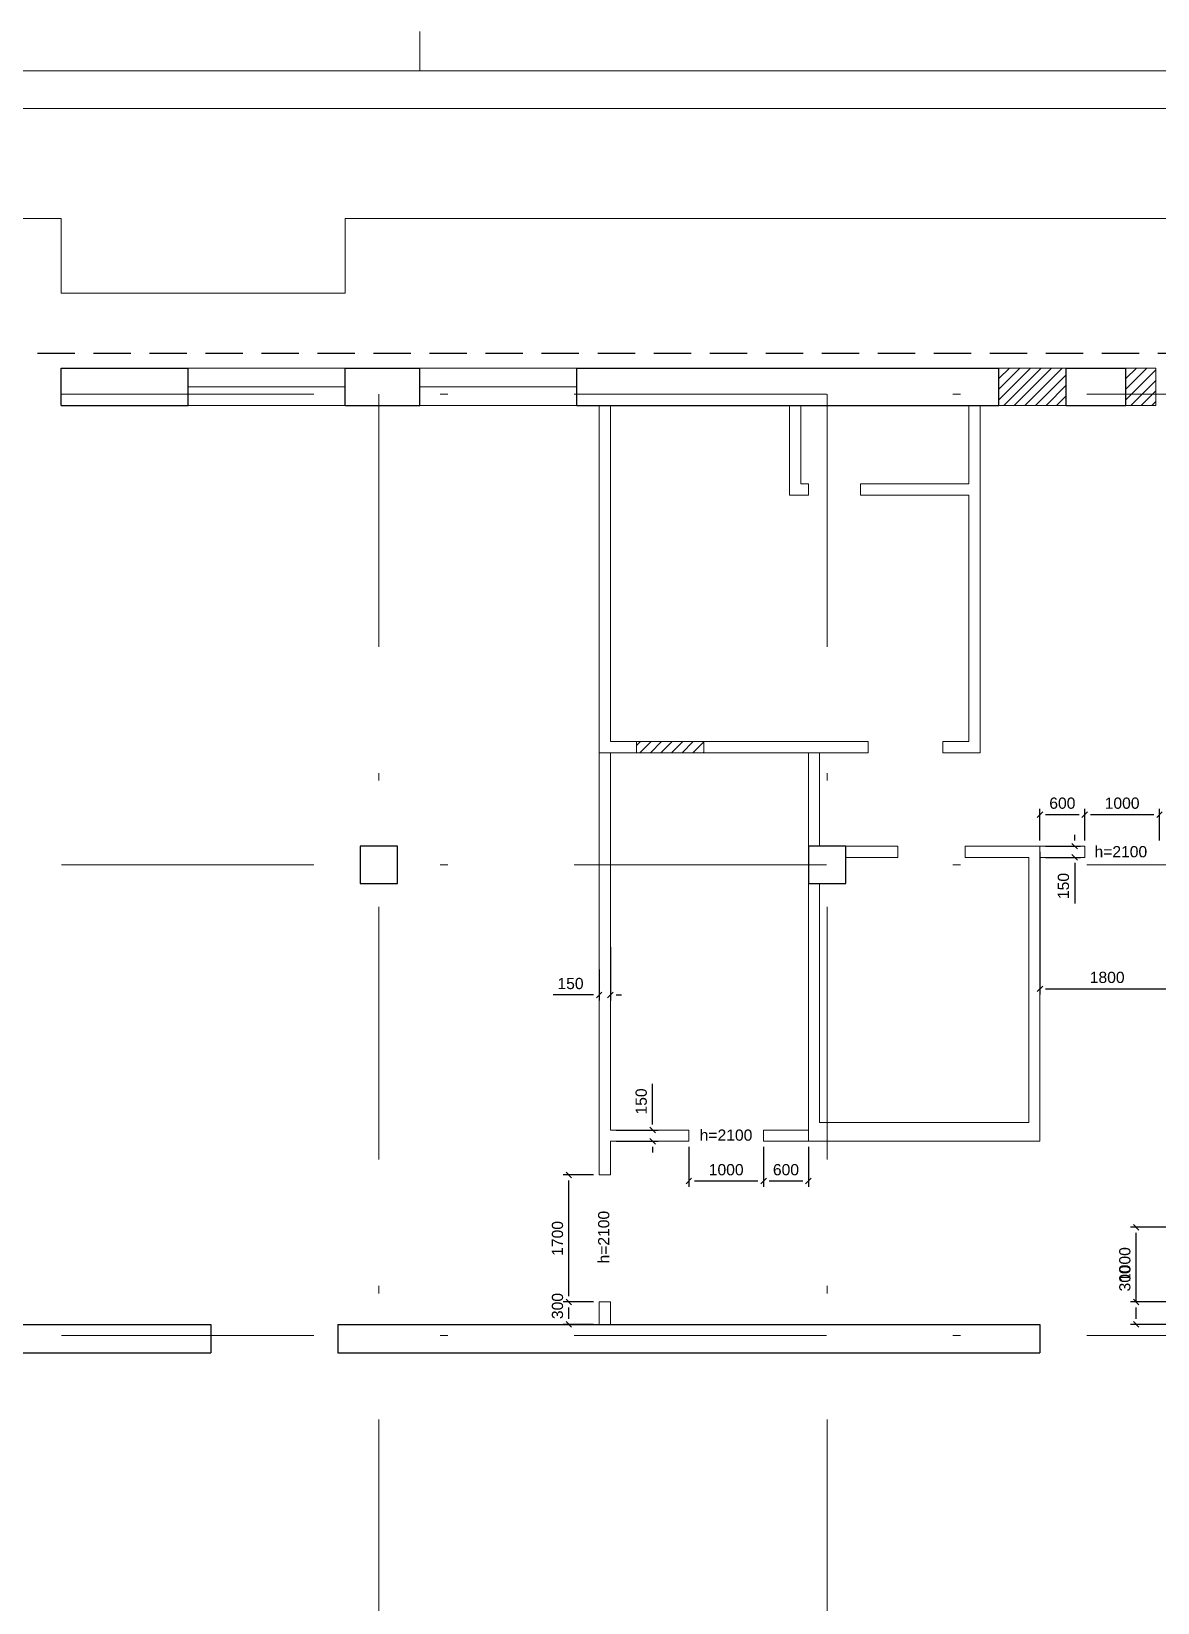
# Model space of a CAD drawing. Header units: metres. Extents: x -136 to 149, y -320 to -175.
# Drawn here: x 37.2 to 52.27, y -299.11 to -278.08 of the extents above; entities that cross this region are included whole.
import ezdxf
from ezdxf.enums import TextEntityAlignment as Align

# ---------------------------------------------------------------- set-up
doc = ezdxf.new("R2010")
doc.units = ezdxf.units.M
doc.header["$MEASUREMENT"] = 0
doc.linetypes.add('( Dashed )', pattern=[0.75, 0.5, -0.25])
doc.linetypes.add('DGN Style 4', pattern=[6.767072, 3.381423, -1.690711, 0.004227, -1.690711])
doc.layers.get('Defpoints').update_dxf_attribs({"lineweight": 0})
doc.styles.get("Standard").update_dxf_attribs({"font": 'cs_gost2304.shx'})
doc.styles.add('Style-Arial', font='arial.ttf')
doc.dimstyles.get("Standard").update_dxf_attribs({"dimtxt": 0.18, "dimasz": 0.18, "dimexe": 0.18, "dimexo": 0.0625, "dimgap": 0.09, "dimtad": 0, "dimtih": 1, "dimtoh": 1, "dimdec": 4, "dimzin": 0, "dimdsep": 46, "dimtxsty": 'Standard', "dimcen": 0.09, "dimadec": 0, "dimazin": 0, "dimtfac": 1, "dimtdec": 4, "dimtofl": 0, "dimtmove": 0, "dimatfit": 3, "dimfxl": 1, "dimtolj": 1, "dimtzin": 0, "dimarcsym": 0})

# ---------------------------------------------------------------- blocks, each defined once
blk = doc.blocks.new('*U414')
at = {"color": 7, "linetype": 'Continuous', "lineweight": 0}
blk.add_line((0.06, 102.5), (0.06, 105.15), dxfattribs=at)
at = {"color": 7, "linetype": 'Continuous', "lineweight": 13}
blk.add_line((-134.94, 100), (142.56, 100), dxfattribs=at)
at = {"color": 7, "linetype": 'Continuous', "lineweight": 0, "flags": 128}
blk.add_lwpolyline([(145.06, -102.5), (145.06, 102.5), (-144.94, 102.5), (-144.94, -102.5), (145.06, -102.5)], close=True, dxfattribs=at)
blk = doc.blocks.new('формат А2(верт)')
at = {"color": 7, "linetype": 'Continuous', "lineweight": 13}
blk.add_blockref('*U414', (144.94, -102.5), dxfattribs=at)
blk = doc.blocks.new('*U426')
at = {"color": 30, "linetype": '( Dashed )', "lineweight": 30}
blk.add_line((-13.945, 12.74), (14.475, 12.74), dxfattribs=at)
blk = doc.blocks.new('_Oblique-1')
at = {"color": 0, "linetype": 'ByBlock', "lineweight": -2}
blk.add_line((0.5, 0.5), (-0.5, -0.5), dxfattribs=at)
blk = doc.blocks.new('*D445')
at = {"color": 0, "linetype": 'Continuous', "lineweight": -2, "transparency": 16777216}
for p, q in [((44.721, -295.085), (44.315, -295.085)), ((44.39, -295.31), (44.39, -295.16)), ((44.721, -295.385), (44.315, -295.385))]:
    blk.add_line(p, q, dxfattribs=at)
at = {"layer": 'Defpoints', "color": 0, "linetype": 'Continuous', "lineweight": 30, "transparency": 16777216}
for p in [(44.39, -295.085), (44.796, -295.085), (44.796, -295.385)]:
    blk.add_point(p, dxfattribs=at)
at = {"color": 0, "linetype": 'Continuous', "lineweight": -2, "transparency": 16777216, "xscale": 0.075, "yscale": 0.075, "zscale": 0.075}
for p, rotation in [((44.39, -295.085), 90), ((44.39, -295.385), 270)]:
    blk.add_blockref('_Oblique-1', p, dxfattribs=dict(at, rotation=rotation))
at = {"color": 0, "linetype": 'Continuous', "lineweight": 0, "transparency": 16777216, "insert": (44.238, -295.14), "char_height": 0.15, "attachment_point": 5, "rotation": 90, "style": 'Style-Arial'}
blk.add_mtext('\\A1;300', dxfattribs=at)
blk = doc.blocks.new('*D444')
at = {"color": 0, "linetype": 'Continuous', "lineweight": -2, "transparency": 16777216}
for p, q in [((44.721, -293.385), (44.315, -293.385)), ((44.39, -295.01), (44.39, -293.46)), ((44.721, -295.085), (44.315, -295.085))]:
    blk.add_line(p, q, dxfattribs=at)
at = {"layer": 'Defpoints', "color": 0, "linetype": 'Continuous', "lineweight": 30, "transparency": 16777216}
for p in [(44.39, -293.385), (44.796, -293.385), (44.796, -295.085)]:
    blk.add_point(p, dxfattribs=at)
at = {"color": 0, "linetype": 'Continuous', "lineweight": -2, "transparency": 16777216, "xscale": 0.075, "yscale": 0.075, "zscale": 0.075}
for p, rotation in [((44.39, -293.385), 90), ((44.39, -295.085), 270)]:
    blk.add_blockref('_Oblique-1', p, dxfattribs=dict(at, rotation=rotation))
at = {"color": 0, "linetype": 'Continuous', "lineweight": 0, "transparency": 16777216, "insert": (44.238, -294.235), "char_height": 0.15, "attachment_point": 5, "rotation": 90, "style": 'Style-Arial'}
blk.add_mtext('\\A1;1700', dxfattribs=at)
blk = doc.blocks.new('*D447')
at = {"color": 0, "linetype": 'Continuous', "lineweight": -2, "transparency": 16777216}
for p, q in [((46.996, -293.01), (46.996, -293.543)), ((47.596, -293.01), (47.596, -293.543)), ((47.521, -293.468), (47.071, -293.468))]:
    blk.add_line(p, q, dxfattribs=at)
at = {"layer": 'Defpoints', "color": 0, "linetype": 'Continuous', "lineweight": 30, "transparency": 16777216}
for p in [(46.996, -292.935), (47.596, -292.935), (46.996, -293.468)]:
    blk.add_point(p, dxfattribs=at)
at = {"color": 0, "linetype": 'Continuous', "lineweight": -2, "transparency": 16777216, "xscale": 0.075, "yscale": 0.075, "zscale": 0.075, "rotation": 180}
blk.add_blockref('_Oblique-1', (46.996, -293.468), dxfattribs=at)
at = {"color": 0, "linetype": 'Continuous', "lineweight": -2, "transparency": 16777216, "xscale": 0.075, "yscale": 0.075, "zscale": 0.075}
blk.add_blockref('_Oblique-1', (47.596, -293.468), dxfattribs=at)
at = {"color": 0, "linetype": 'Continuous', "lineweight": 0, "transparency": 16777216, "insert": (47.296, -293.316), "char_height": 0.15, "attachment_point": 5, "style": 'Style-Arial'}
blk.add_mtext('\\A1;600', dxfattribs=at)
blk = doc.blocks.new('*D446')
at = {"color": 0, "linetype": 'Continuous', "lineweight": -2, "transparency": 16777216}
for p, q in [((45.996, -293.01), (45.996, -293.543)), ((46.996, -293.01), (46.996, -293.543)), ((46.921, -293.468), (46.071, -293.468))]:
    blk.add_line(p, q, dxfattribs=at)
at = {"layer": 'Defpoints', "color": 0, "linetype": 'Continuous', "lineweight": 30, "transparency": 16777216}
for p in [(45.996, -292.935), (46.996, -292.935), (45.996, -293.468)]:
    blk.add_point(p, dxfattribs=at)
at = {"color": 0, "linetype": 'Continuous', "lineweight": -2, "transparency": 16777216, "xscale": 0.075, "yscale": 0.075, "zscale": 0.075, "rotation": 180}
blk.add_blockref('_Oblique-1', (45.996, -293.468), dxfattribs=at)
at = {"color": 0, "linetype": 'Continuous', "lineweight": -2, "transparency": 16777216, "xscale": 0.075, "yscale": 0.075, "zscale": 0.075}
blk.add_blockref('_Oblique-1', (46.996, -293.468), dxfattribs=at)
at = {"color": 0, "linetype": 'Continuous', "lineweight": 0, "transparency": 16777216, "insert": (46.496, -293.316), "char_height": 0.15, "attachment_point": 5, "style": 'Style-Arial'}
blk.add_mtext('\\A1;1000', dxfattribs=at)
blk = doc.blocks.new('*D449')
at = {"color": 0, "linetype": 'Continuous', "lineweight": -2, "transparency": 16777216}
for p, q in [((51.984, -295.085), (51.984, -294.529)), ((52.421, -295.085), (51.909, -295.085)), ((51.984, -295.31), (51.984, -295.16)), ((52.421, -295.385), (51.909, -295.385))]:
    blk.add_line(p, q, dxfattribs=at)
at = {"layer": 'Defpoints', "color": 0, "linetype": 'Continuous', "lineweight": 30, "transparency": 16777216}
for p in [(51.984, -295.085), (52.496, -295.085), (52.496, -295.385)]:
    blk.add_point(p, dxfattribs=at)
at = {"color": 0, "linetype": 'Continuous', "lineweight": -2, "transparency": 16777216, "xscale": 0.075, "yscale": 0.075, "zscale": 0.075}
for p, rotation in [((51.984, -295.085), 90), ((51.984, -295.385), 270)]:
    blk.add_blockref('_Oblique-1', p, dxfattribs=dict(at, rotation=rotation))
at = {"color": 0, "linetype": 'Continuous', "lineweight": 0, "transparency": 16777216, "insert": (51.833, -294.77), "char_height": 0.15, "attachment_point": 5, "rotation": 90, "style": 'Style-Arial'}
blk.add_mtext('\\A1;300', dxfattribs=at)
blk = doc.blocks.new('*D448')
at = {"color": 0, "linetype": 'Continuous', "lineweight": -2, "transparency": 16777216}
for p, q in [((52.421, -294.085), (51.909, -294.085)), ((51.984, -295.01), (51.984, -294.16)), ((52.421, -295.085), (51.909, -295.085))]:
    blk.add_line(p, q, dxfattribs=at)
at = {"layer": 'Defpoints', "color": 0, "linetype": 'Continuous', "lineweight": 30, "transparency": 16777216}
for p in [(51.984, -294.085), (52.496, -294.085), (52.496, -295.085)]:
    blk.add_point(p, dxfattribs=at)
at = {"color": 0, "linetype": 'Continuous', "lineweight": -2, "transparency": 16777216, "xscale": 0.075, "yscale": 0.075, "zscale": 0.075}
for p, rotation in [((51.984, -294.085), 90), ((51.984, -295.085), 270)]:
    blk.add_blockref('_Oblique-1', p, dxfattribs=dict(at, rotation=rotation))
at = {"color": 0, "linetype": 'Continuous', "lineweight": 0, "transparency": 16777216, "insert": (51.833, -294.585), "char_height": 0.15, "attachment_point": 5, "rotation": 90, "style": 'Style-Arial'}
blk.add_mtext('\\A1;1000', dxfattribs=at)
blk = doc.blocks.new('*D452')
at = {"color": 0, "linetype": 'Continuous', "lineweight": -2, "transparency": 16777216}
for p, q in [((50.696, -289.06), (50.696, -290.969)), ((52.496, -289.21), (52.496, -290.969)), ((50.771, -290.894), (52.421, -290.894))]:
    blk.add_line(p, q, dxfattribs=at)
at = {"layer": 'Defpoints', "color": 0, "linetype": 'Continuous', "lineweight": 30, "transparency": 16777216}
for p in [(50.696, -288.985), (52.496, -289.135), (52.496, -290.894)]:
    blk.add_point(p, dxfattribs=at)
at = {"color": 0, "linetype": 'Continuous', "lineweight": -2, "transparency": 16777216, "xscale": 0.075, "yscale": 0.075, "zscale": 0.075, "rotation": 180}
blk.add_blockref('_Oblique-1', (50.696, -290.894), dxfattribs=at)
at = {"color": 0, "linetype": 'Continuous', "lineweight": -2, "transparency": 16777216, "xscale": 0.075, "yscale": 0.075, "zscale": 0.075}
blk.add_blockref('_Oblique-1', (52.496, -290.894), dxfattribs=at)
at = {"color": 0, "linetype": 'Continuous', "lineweight": 0, "transparency": 16777216, "insert": (51.596, -290.742), "char_height": 0.15, "attachment_point": 5, "style": 'Style-Arial'}
blk.add_mtext('\\A1;1800', dxfattribs=at)
blk = doc.blocks.new('*D456')
at = {"color": 0, "linetype": 'Continuous', "lineweight": -2, "transparency": 16777216}
for p, q in [((50.696, -288.91), (50.696, -288.487)), ((51.296, -288.91), (51.296, -288.487)), ((50.771, -288.562), (51.221, -288.562))]:
    blk.add_line(p, q, dxfattribs=at)
at = {"layer": 'Defpoints', "color": 0, "linetype": 'Continuous', "lineweight": 30, "transparency": 16777216}
for p in [(51.296, -288.562), (50.696, -288.985), (51.296, -288.985)]:
    blk.add_point(p, dxfattribs=at)
at = {"color": 0, "linetype": 'Continuous', "lineweight": -2, "transparency": 16777216, "xscale": 0.075, "yscale": 0.075, "zscale": 0.075, "rotation": 180}
blk.add_blockref('_Oblique-1', (50.696, -288.562), dxfattribs=at)
at = {"color": 0, "linetype": 'Continuous', "lineweight": -2, "transparency": 16777216, "xscale": 0.075, "yscale": 0.075, "zscale": 0.075}
blk.add_blockref('_Oblique-1', (51.296, -288.562), dxfattribs=at)
at = {"color": 0, "linetype": 'Continuous', "lineweight": 0, "transparency": 16777216, "insert": (50.996, -288.41), "char_height": 0.15, "attachment_point": 5, "style": 'Style-Arial'}
blk.add_mtext('\\A1;600', dxfattribs=at)
blk = doc.blocks.new('*D455')
at = {"color": 0, "linetype": 'Continuous', "lineweight": -2, "transparency": 16777216}
for p, q in [((51.296, -288.91), (51.296, -288.487)), ((52.296, -288.91), (52.296, -288.487)), ((51.371, -288.562), (52.221, -288.562))]:
    blk.add_line(p, q, dxfattribs=at)
at = {"layer": 'Defpoints', "color": 0, "linetype": 'Continuous', "lineweight": 30, "transparency": 16777216}
for p in [(52.296, -288.562), (51.296, -288.985), (52.296, -288.985)]:
    blk.add_point(p, dxfattribs=at)
at = {"color": 0, "linetype": 'Continuous', "lineweight": -2, "transparency": 16777216, "xscale": 0.075, "yscale": 0.075, "zscale": 0.075, "rotation": 180}
blk.add_blockref('_Oblique-1', (51.296, -288.562), dxfattribs=at)
at = {"color": 0, "linetype": 'Continuous', "lineweight": -2, "transparency": 16777216, "xscale": 0.075, "yscale": 0.075, "zscale": 0.075}
blk.add_blockref('_Oblique-1', (52.296, -288.562), dxfattribs=at)
at = {"color": 0, "linetype": 'Continuous', "lineweight": 0, "transparency": 16777216, "insert": (51.796, -288.41), "char_height": 0.15, "attachment_point": 5, "style": 'Style-Arial'}
blk.add_mtext('\\A1;1000', dxfattribs=at)
blk = doc.blocks.new('*D462')
at = {"color": 0, "linetype": 'Continuous', "lineweight": -2, "transparency": 16777216}
for p, q in [((44.946, -290.335), (44.946, -291.051)), ((44.796, -290.635), (44.796, -291.051)), ((44.721, -290.976), (44.179, -290.976)), ((45.021, -290.976), (45.096, -290.976))]:
    blk.add_line(p, q, dxfattribs=at)
at = {"layer": 'Defpoints', "color": 0, "linetype": 'Continuous', "lineweight": 30, "transparency": 16777216}
for p in [(44.946, -290.26), (44.796, -290.56), (44.796, -290.976)]:
    blk.add_point(p, dxfattribs=at)
at = {"color": 0, "linetype": 'Continuous', "lineweight": -2, "transparency": 16777216, "xscale": 0.075, "yscale": 0.075, "zscale": 0.075}
blk.add_blockref('_Oblique-1', (44.796, -290.976), dxfattribs=at)
at = {"color": 0, "linetype": 'Continuous', "lineweight": -2, "transparency": 16777216, "xscale": 0.075, "yscale": 0.075, "zscale": 0.075, "rotation": 180}
blk.add_blockref('_Oblique-1', (44.946, -290.976), dxfattribs=at)
at = {"color": 0, "linetype": 'Continuous', "lineweight": 0, "transparency": 16777216, "insert": (44.412, -290.824), "char_height": 0.15, "attachment_point": 5, "style": 'Style-Arial'}
blk.add_mtext('\\A1;150', dxfattribs=at)
blk = doc.blocks.new('*D463')
at = {"color": 0, "linetype": 'Continuous', "lineweight": -2, "transparency": 16777216}
for p, q in [((45.511, -292.71), (45.511, -292.168)), ((45.021, -292.785), (45.586, -292.785)), ((45.021, -292.935), (45.586, -292.935)), ((45.511, -293.01), (45.511, -293.085))]:
    blk.add_line(p, q, dxfattribs=at)
at = {"layer": 'Defpoints', "color": 0, "linetype": 'Continuous', "lineweight": 30, "transparency": 16777216}
for p in [(44.946, -292.785), (44.946, -292.935), (45.511, -292.935)]:
    blk.add_point(p, dxfattribs=at)
at = {"color": 0, "linetype": 'Continuous', "lineweight": -2, "transparency": 16777216, "xscale": 0.075, "yscale": 0.075, "zscale": 0.075}
for p, rotation in [((45.511, -292.785), 270), ((45.511, -292.935), 90)]:
    blk.add_blockref('_Oblique-1', p, dxfattribs=dict(at, rotation=rotation))
at = {"color": 0, "linetype": 'Continuous', "lineweight": 0, "transparency": 16777216, "insert": (45.359, -292.402), "char_height": 0.15, "attachment_point": 5, "rotation": 90, "style": 'Style-Arial'}
blk.add_mtext('\\A1;150', dxfattribs=at)
blk = doc.blocks.new('*D464')
at = {"color": 0, "linetype": 'Continuous', "lineweight": -2, "transparency": 16777216}
for p, q in [((51.162, -288.91), (51.162, -288.835)), ((50.771, -288.985), (51.237, -288.985)), ((50.771, -289.135), (51.237, -289.135)), ((51.162, -289.21), (51.162, -289.752))]:
    blk.add_line(p, q, dxfattribs=at)
at = {"layer": 'Defpoints', "color": 0, "linetype": 'Continuous', "lineweight": 30, "transparency": 16777216}
for p in [(50.696, -288.985), (50.696, -289.135), (51.162, -289.135)]:
    blk.add_point(p, dxfattribs=at)
at = {"color": 0, "linetype": 'Continuous', "lineweight": -2, "transparency": 16777216, "xscale": 0.075, "yscale": 0.075, "zscale": 0.075}
for p, rotation in [((51.162, -288.985), 270), ((51.162, -289.135), 90)]:
    blk.add_blockref('_Oblique-1', p, dxfattribs=dict(at, rotation=rotation))
at = {"color": 0, "linetype": 'Continuous', "lineweight": 0, "transparency": 16777216, "insert": (51.011, -289.518), "char_height": 0.15, "attachment_point": 5, "rotation": 90, "style": 'Style-Arial'}
blk.add_mtext('\\A1;150', dxfattribs=at)

msp = doc.modelspace()

# ---------------------------------------------------------------- hatches: boundary and pattern name
at = {"linetype": 'Continuous', "lineweight": 0}
h = msp.add_hatch(dxfattribs=at)
h.set_pattern_fill('HATCH', color=5, style=0, pattern_type=2)
h.set_pattern_definition([(45, (50.14569, -282.58497), (-0.070711, 0.070711), [])])
h.paths.add_polyline_path([(50.14568699, -282.58497332), (51.04568699, -282.58497332), (51.04568699, -283.08497332), (50.14568699, -283.08497332)])
h = msp.add_hatch(dxfattribs=at)
h.set_pattern_fill('HATCH', color=5, style=0, pattern_type=2)
h.set_pattern_definition([(45, (51.84569, -282.58497), (-0.07071, 0.07071), [])])
h.paths.add_polyline_path([(51.84568699, -282.58497332), (52.24568699, -282.58497332), (52.24568699, -283.08497332), (52.01913593, -283.08497332), (51.84568699, -283.08497332)])
h = msp.add_hatch(dxfattribs=at)
h.set_pattern_fill('HATCH', color=5, style=0, pattern_type=2)
h.set_pattern_definition([(45, (45.86312, -287.63632), (-0.07071, 0.07071), [])])
h.paths.add_polyline_path([(46.19568699, -287.73497332), (46.19568699, -287.58497332), (45.29568699, -287.58497332), (45.29568699, -287.73497332)])

# ---------------------------------------------------------------- linework, layer by layer
at = {"color": 7, "linetype": 'Continuous', "lineweight": 0}
for p, q in [((35.49568699, -280.58497332), (37.59568699, -280.58497332)), ((37.59568699, -281.58497332), (37.59568699, -280.58497332)), ((41.39568699, -281.58497332), (41.39568699, -280.58497332)), ((41.39568699, -280.58497332), (58.04568699, -280.58497332)), ((37.59568699, -281.58497332), (41.39568699, -281.58497332)), ((52.24568699, -283.08497332), (52.24568699, -282.58497332)), ((39.29568699, -282.83497332), (41.39568699, -282.83497332)), ((42.39568699, -282.83497332), (44.49568699, -282.83497332))]:
    msp.add_line(p, q, dxfattribs=at)
at = {"color": 7, "linetype": 'Continuous', "lineweight": 30}
for p, q in [((37.59568699, -283.08497332), (37.59568699, -282.58497332)), ((37.59568699, -282.58497332), (39.29568699, -282.58497332)), ((39.29568699, -283.08497332), (39.29568699, -282.58497332)), ((41.39568699, -283.08497332), (41.39568699, -282.58497332)), ((41.39568699, -282.58497332), (42.39568699, -282.58497332)), ((42.39568699, -283.08497332), (42.39568699, -282.58497332)), ((44.49568699, -283.08497332), (44.49568699, -282.58497332)), ((44.49568699, -282.58497332), (50.14568699, -282.58497332)), ((50.14568699, -283.08497332), (50.14568699, -282.58497332)), ((51.04568699, -283.08497332), (51.04568699, -282.58497332)), ((51.04568699, -282.58497332), (51.84568699, -282.58497332)), ((51.84568699, -283.08497332), (51.84568699, -282.58497332)), ((37.59568699, -283.08497332), (39.29568699, -283.08497332)), ((41.39568699, -283.08497332), (42.39568699, -283.08497332)), ((44.49568699, -283.08497332), (50.14568699, -283.08497332)), ((51.04568699, -283.08497332), (51.84568699, -283.08497332)), ((36.09568699, -295.38497332), (39.59568699, -295.38497332)), ((39.59568699, -295.38497332), (39.59568699, -295.76497332)), ((41.29568699, -295.38497332), (41.29568699, -295.76497332)), ((41.29568699, -295.38497332), (41.59568699, -295.38497332)), ((41.59568699, -295.38497332), (50.69568699, -295.38497332)), ((50.69568699, -295.38497332), (50.69568699, -295.76497332)), ((33.29568699, -295.76497332), (39.59568699, -295.76497332)), ((41.29568699, -295.76497332), (50.69568699, -295.76497332))]:
    msp.add_line(p, q, dxfattribs=at)
at = {"color": 5, "linetype": 'Continuous', "lineweight": 13}
for p, q in [((50.14568699, -282.58497332), (51.04568699, -282.58497332)), ((50.14568699, -283.08497332), (51.04568699, -283.08497332)), ((45.29568699, -287.58497332), (46.19568699, -287.58497332)), ((44.79568699, -287.73497332), (44.79568699, -293.38497332)), ((44.94568699, -287.73497332), (44.94568699, -292.78497332)), ((46.19568699, -287.73497332), (45.29568699, -287.73497332)), ((47.59568699, -288.98497332), (47.59568699, -287.73497332)), ((47.74568699, -288.98497332), (47.74568699, -287.73497332)), ((51.29568699, -288.98497332), (50.69568699, -288.98497332)), ((51.29568699, -289.13497332), (50.69568699, -289.13497332)), ((51.29568699, -289.13497332), (51.29568699, -288.98497332)), ((45.99568699, -292.78497332), (44.94568699, -292.78497332)), ((44.94568699, -292.93497332), (44.94568699, -293.38497332)), ((45.99568699, -292.93497332), (44.94568699, -292.93497332)), ((45.99568699, -292.78497332), (45.99568699, -292.93497332)), ((47.59568699, -292.78497332), (46.99568699, -292.78497332)), ((46.99568699, -292.78497332), (46.99568699, -292.93497332)), ((47.59568699, -292.93497332), (46.99568699, -292.93497332)), ((44.79568699, -293.38497332), (44.94568699, -293.38497332)), ((44.79568699, -295.08497332), (44.94568699, -295.08497332)), ((44.79568699, -295.08497332), (44.79568699, -295.38497332)), ((44.94568699, -295.08497332), (44.94568699, -295.38497332))]:
    msp.add_line(p, q, dxfattribs=at)
at = {"color": 1, "linetype": 'DGN Style 4', "lineweight": 0}
for p, q in [((17.00789711, -282.93497332), (65.84568699, -282.93497332)), ((41.84568699, -282.93497332), (41.84568699, -311.53872647)), ((47.84568699, -282.93497332), (47.84568699, -311.53872647)), ((17.00789711, -289.23497332), (65.84568699, -289.23497332)), ((17.00789711, -295.53497332), (65.84568699, -295.53497332))]:
    msp.add_line(p, q, dxfattribs=at)
at = {"color": 7, "linetype": 'Continuous', "lineweight": 13}
for p, q in [((44.79568699, -287.73497332), (44.79568699, -283.08497332)), ((44.94568699, -287.58497332), (44.94568699, -283.08497332)), ((47.34568699, -284.28497332), (47.34568699, -283.08497332)), ((47.49568699, -284.13497332), (47.49568699, -283.08497332)), ((49.74568699, -284.13497332), (49.74568699, -283.08497332)), ((49.89568699, -287.73497332), (49.89568699, -283.08497332)), ((47.34568699, -284.28497332), (47.59568699, -284.28497332)), ((47.49568699, -284.13497332), (47.59568699, -284.13497332)), ((47.59568699, -284.28497332), (47.59568699, -284.13497332)), ((48.29568699, -284.28497332), (48.29568699, -284.13497332)), ((48.29568699, -284.13497332), (49.74568699, -284.13497332)), ((48.29568699, -284.28497332), (49.74568699, -284.28497332)), ((49.74568699, -287.58497332), (49.74568699, -284.28497332)), ((44.94568699, -287.58497332), (45.29568699, -287.58497332)), ((45.29568699, -287.73497332), (45.29568699, -287.58497332)), ((46.19568699, -287.73497332), (46.19568699, -287.58497332)), ((46.19568699, -287.58497332), (48.39568699, -287.58497332)), ((48.39568699, -287.73497332), (48.39568699, -287.58497332)), ((49.39568699, -287.73497332), (49.39568699, -287.58497332)), ((49.39568699, -287.58497332), (49.74568699, -287.58497332)), ((44.79568699, -287.73497332), (45.29568699, -287.73497332)), ((46.19568699, -287.73497332), (48.39568699, -287.73497332)), ((49.39568699, -287.73497332), (49.89568699, -287.73497332)), ((48.09568699, -288.98497332), (48.79568699, -288.98497332)), ((48.09568699, -289.13497332), (48.79568699, -289.13497332)), ((48.79568699, -288.98497332), (48.79568699, -289.13497332)), ((49.69568699, -288.98497332), (49.69568699, -289.13497332)), ((49.69568699, -288.98497332), (50.69568699, -288.98497332)), ((49.69568699, -289.13497332), (50.54568699, -289.13497332)), ((50.54568699, -292.68497332), (50.54568699, -289.13497332)), ((50.69568699, -292.93497332), (50.69568699, -288.98497332)), ((47.59568699, -289.48497332), (47.59568699, -290.48497332)), ((47.74568699, -289.48497332), (47.74568699, -292.68497332)), ((47.59568699, -290.48497332), (47.59568699, -292.93497332)), ((47.74568699, -292.68497332), (50.54568699, -292.68497332)), ((47.59568699, -292.93497332), (50.69568699, -292.93497332))]:
    msp.add_line(p, q, dxfattribs=at)
at = {"color": 7, "linetype": 'Continuous', "lineweight": 0, "flags": 128}
for points in [[(39.29568699, -282.58497332), (41.39568699, -282.58497332), (41.39568699, -283.08497332), (39.29568699, -283.08497332), (39.29568699, -282.58497332)], [(42.39568699, -282.58497332), (44.49568699, -282.58497332), (44.49568699, -283.08497332), (42.39568699, -283.08497332), (42.39568699, -282.58497332)]]:
    msp.add_lwpolyline(points, close=True, dxfattribs=at)
at = {"color": 5, "linetype": 'Continuous', "lineweight": 0, "flags": 128}
for points in [[(50.14568699, -282.58497332), (51.04568699, -282.58497332), (51.04568699, -283.08497332), (50.14568699, -283.08497332), (50.14568699, -282.58497332)], [(51.84568699, -282.58497332), (52.24568699, -282.58497332), (52.24568699, -283.08497332), (52.01913593, -283.08497332), (51.84568699, -283.08497332), (51.84568699, -282.58497332)], [(46.19568699, -287.73497332), (46.19568699, -287.58497332), (45.29568699, -287.58497332), (45.29568699, -287.73497332), (46.19568699, -287.73497332)]]:
    msp.add_lwpolyline(points, close=True, dxfattribs=at)
at = {"color": 7, "linetype": 'Continuous', "lineweight": 0, "flags": 128}
msp.add_lwpolyline([(52.24568699, -283.08497332), (51.84568699, -283.08497332), (51.84568699, -282.58497332), (52.24568699, -282.58497332)], dxfattribs=at)
at = {"color": 5, "linetype": 'Continuous', "lineweight": 13, "flags": 128}
msp.add_lwpolyline([(51.84568699, -282.58497332), (52.24568699, -282.58497332), (52.24568699, -283.08497332), (51.84568699, -283.08497332)], dxfattribs=at)
at = {"color": 7, "linetype": 'Continuous', "lineweight": 30, "flags": 128}
for points in [[(41.59568699, -288.98497332), (41.59568699, -289.48497332), (42.09568699, -289.48497332), (42.09568699, -288.98497332), (41.59568699, -288.98497332)], [(47.59568699, -288.98497332), (47.59568699, -289.48497332), (48.09568699, -289.48497332), (48.09568699, -288.98497332), (47.59568699, -288.98497332)]]:
    msp.add_lwpolyline(points, close=True, dxfattribs=at)

# ---------------------------------------------------------------- block references
at = {"color": 7, "linetype": 'Continuous', "lineweight": 13, "xscale": 0.2, "yscale": 0.2, "zscale": 0.2}
msp.add_blockref('формат А2(верт)', (13.39473849, -278.60913053), dxfattribs=at)
at = {"color": 30, "linetype": '( Dashed )', "lineweight": 30}
msp.add_blockref('*U426', (43.72065747, -295.12495), dxfattribs=at)

# ---------------------------------------------------------------- texts
at = {"color": 5, "linetype": 'Continuous', "lineweight": 0, "style": 'Style-Arial'}
for p in [(51.77879051, -289.05857192), (46.49365654, -292.85207316)]:
    msp.add_text('h=2100', height=0.15, dxfattribs=at).set_placement(p, align=Align.MIDDLE_CENTER)
msp.add_text('h=2100', height=0.15, rotation=90, dxfattribs=at).set_placement((44.85621151, -294.2183174), align=Align.MIDDLE_CENTER)

# ---------------------------------------------------------------- dimensions: what is measured, and where the dimension line sits
at = {"color": 5, "linetype": 'Continuous', "lineweight": 0}
for base, p1, p2, picture, middle in [((51.29568699, -288.56192323), (50.69568699, -288.98497332), (51.29568699, -288.98497332), '*D456', (50.99568699, -288.41033728)), ((52.29568699, -288.56192323), (51.29568699, -288.98497332), (52.29568699, -288.98497332), '*D455', (51.79568699, -288.41033728)), ((52.49568699, -290.89400208), (50.69568699, -288.98497332), (52.49568699, -289.13497332), '*D452', (51.59568699, -290.74241613))]:
    dim = msp.add_linear_dim(base=base, p1=p1, p2=p2, dimstyle='Standard', override={"dimtxt": 0.15, "dimasz": 0.075, "dimexe": 0.075, "dimexo": 0.075, "dimgap": 0.075, "dimtad": 1, "dimtih": 0, "dimtoh": 0, "dimlfac": 1000, "dimzin": 11, "dimtxsty": 'Style-Arial', "dimblk": '_Oblique-1', "dimtzin": 11}, dxfattribs=at)
    dim.commit()
    dim.dimension.update_dxf_attribs({"geometry": picture, "text_midpoint": middle})
for base, p1, p2, angle, picture, middle in [((51.16213784, -289.13497332), (50.69568699, -288.98497332), (50.69568699, -289.13497332), 270, '*D464', (51.16213784, -289.5183635)), ((44.79568699, -290.97559786), (44.94568699, -290.25997332), (44.79568699, -290.55997332), 180, '*D462', (44.41229682, -290.97559786)), ((45.5107894, -292.93497332), (44.94568699, -292.78497332), (44.94568699, -292.93497332), 270, '*D463', (45.5107894, -292.40158314)), ((44.38987622, -295.08497332), (44.79568699, -295.38497332), (44.79568699, -295.08497332), 90, '*D445', (44.38987622, -295.14025152))]:
    dim = msp.add_linear_dim(base=base, p1=p1, p2=p2, angle=angle, dimstyle='Standard', override={"dimtxt": 0.15, "dimasz": 0.075, "dimexe": 0.075, "dimexo": 0.075, "dimgap": 0.075, "dimtad": 1, "dimtih": 0, "dimtoh": 0, "dimlfac": 1000, "dimzin": 11, "dimtxsty": 'Style-Arial', "dimblk": '_Oblique-1', "dimtzin": 11}, dxfattribs=at)
    dim.commit()
    dim.dimension.update_dxf_attribs({"geometry": picture, "text_midpoint": middle, "dimtype": 160})
for base, p1, p2, angle, picture, middle in [((45.99568699, -293.46775082), (46.99568699, -292.93497332), (45.99568699, -292.93497332), 180, '*D446', (46.49568699, -293.31616488)), ((46.99568699, -293.46775082), (47.59568699, -292.93497332), (46.99568699, -292.93497332), 180, '*D447', (47.29568699, -293.31616488)), ((44.38987622, -293.38497332), (44.79568699, -295.08497332), (44.79568699, -293.38497332), 90, '*D444', (44.23829028, -294.23497332)), ((51.9844753, -294.08497332), (52.49568699, -295.08497332), (52.49568699, -294.08497332), 90, '*D448', (51.83288935, -294.58497332)), ((51.9844753, -295.08497332), (52.49568699, -295.38497332), (52.49568699, -295.08497332), 90, '*D449', (51.83283819, -294.76957428))]:
    dim = msp.add_linear_dim(base=base, p1=p1, p2=p2, angle=angle, dimstyle='Standard', override={"dimtxt": 0.15, "dimasz": 0.075, "dimexe": 0.075, "dimexo": 0.075, "dimgap": 0.075, "dimtad": 1, "dimtih": 0, "dimtoh": 0, "dimlfac": 1000, "dimzin": 11, "dimtxsty": 'Style-Arial', "dimblk": '_Oblique-1', "dimtzin": 11}, dxfattribs=at)
    dim.commit()
    dim.dimension.update_dxf_attribs({"geometry": picture, "text_midpoint": middle})

doc.saveas('drawing.dxf')
